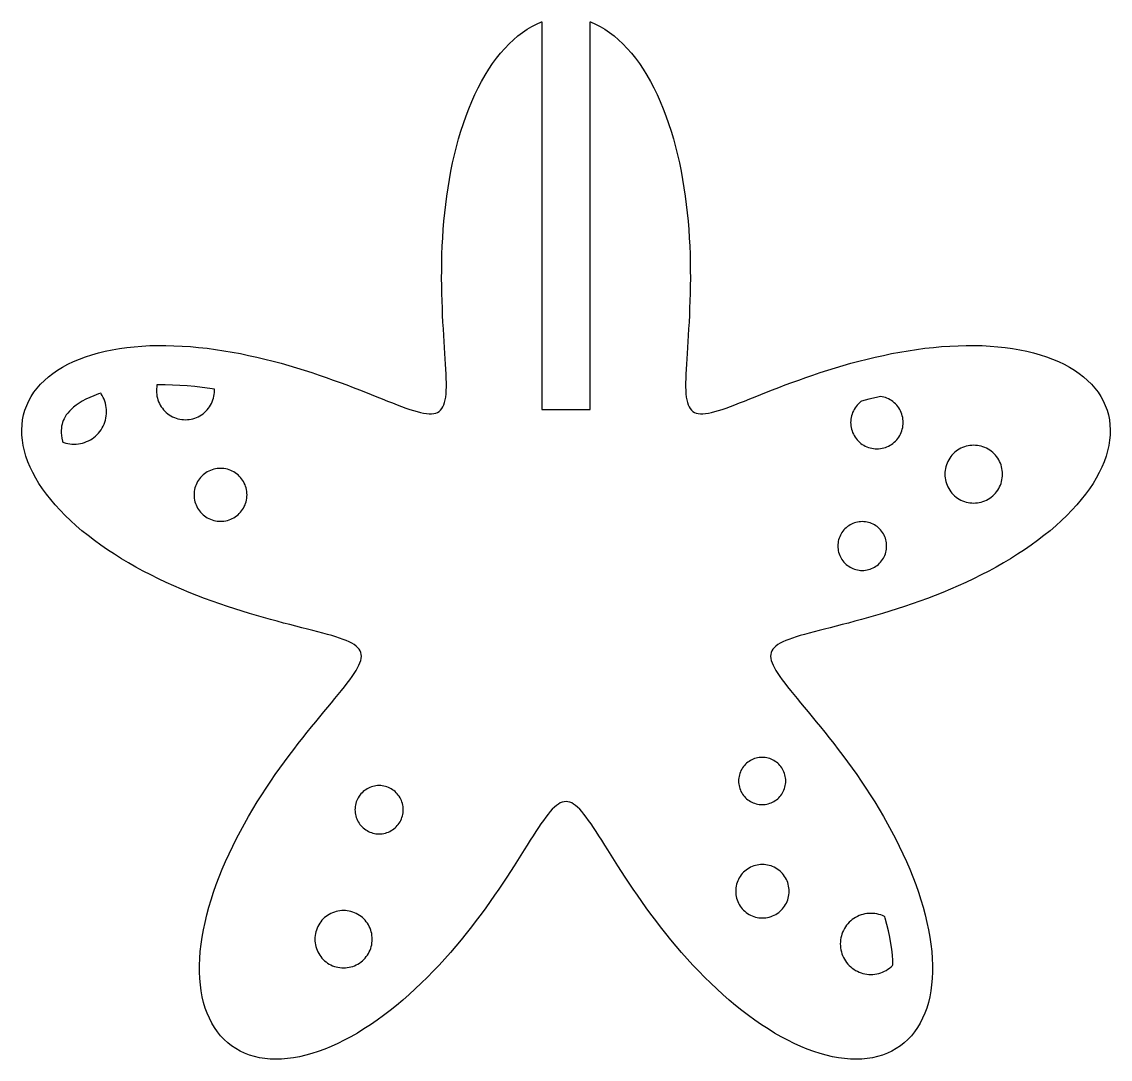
# Model space of a CAD drawing. Header units: millimetres. Extents: x -36 to 112, y -31 to 38.
# Drawn here: x -35.9 to 35.9, y -31.2 to 37.2 of the extents above; entities that cross this region are included whole.
import ezdxf

# ---------------------------------------------------------------- set-up
doc = ezdxf.new("R2010")
doc.units = ezdxf.units.MM
doc.layers.add('CUT', color=1, linetype='Continuous')

msp = doc.modelspace()

# ---------------------------------------------------------------- linework, layer by layer
at = {"layer": 'CUT'}
for points in [[(24.844, -0.434), (24.335, -0.637), (23.827, -0.832), (23.321, -1.018), (22.819, -1.196), (22.321, -1.365), (21.828, -1.526), (21.342, -1.68), (20.864, -1.825), (20.394, -1.964), (19.933, -2.095), (19.483, -2.22), (19.044, -2.338), (18.617, -2.451), (18.202, -2.558), (17.802, -2.661), (17.416, -2.758), (17.045, -2.852), (16.689, -2.943), (16.351, -3.03), (16.029, -3.116), (15.725, -3.199), (15.438, -3.282), (15.171, -3.363), (14.922, -3.445), (14.693, -3.527), (14.483, -3.611), (14.293, -3.696), (14.123, -3.784), (13.973, -3.875), (13.843, -3.969), (13.734, -4.068), (13.645, -4.172), (13.576, -4.281), (13.528, -4.396), (13.5, -4.517), (13.491, -4.645), (13.502, -4.781), (13.532, -4.925), (13.582, -5.078), (13.65, -5.24), (13.736, -5.411), (13.839, -5.591), (13.96, -5.782), (14.097, -5.984), (14.25, -6.196), (14.419, -6.42), (14.602, -6.654), (14.799, -6.901), (15.009, -7.159), (15.232, -7.429), (15.466, -7.711), (15.711, -8.005), (15.966, -8.311), (16.23, -8.63), (16.502, -8.96), (16.781, -9.302), (17.067, -9.656), (17.358, -10.022), (17.653, -10.399), (17.952, -10.787), (18.254, -11.186), (18.557, -11.596), (18.86, -12.015), (19.164, -12.445), (19.466, -12.884), (19.765, -13.332), (20.062, -13.788), (20.354, -14.252), (20.641, -14.723), (20.923, -15.201), (21.197, -15.685), (21.464, -16.175), (21.723, -16.669), (21.972, -17.166), (22.211, -17.668), (22.439, -18.171), (22.656, -18.676), (22.861, -19.182), (23.052, -19.688), (23.23, -20.194), (23.394, -20.698), (23.544, -21.199), (23.678, -21.697), (23.796, -22.19), (23.899, -22.679), (23.985, -23.162), (24.054, -23.638), (24.106, -24.106), (24.141, -24.566), (24.158, -25.017), (24.158, -25.457), (24.14, -25.886), (24.103, -26.304), (24.049, -26.709), (23.977, -27.101), (23.887, -27.479), (23.779, -27.842), (23.653, -28.189), (23.51, -28.52), (23.35, -28.835), (23.173, -29.132), (22.978, -29.411), (22.768, -29.672), (22.541, -29.913), (22.299, -30.136), (22.042, -30.338), (21.77, -30.52), (21.484, -30.682), (21.184, -30.823), (20.871, -30.942), (20.545, -31.041), (20.208, -31.118), (19.859, -31.173), (19.5, -31.207), (19.131, -31.219), (18.752, -31.209), (18.365, -31.178), (17.97, -31.126), (17.568, -31.052), (17.16, -30.957), (16.746, -30.842), (16.327, -30.706), (15.904, -30.551), (15.477, -30.376), (15.048, -30.181), (14.617, -29.968), (14.184, -29.737), (13.751, -29.489), (13.318, -29.224), (12.886, -28.942), (12.455, -28.645), (12.027, -28.334), (11.601, -28.008), (11.179, -27.669), (10.761, -27.319), (10.348, -26.956), (9.939, -26.584), (9.537, -26.201), (9.14, -25.811), (8.75, -25.412), (8.367, -25.007), (7.992, -24.596), (7.624, -24.181), (7.265, -23.762), (6.914, -23.341), (6.572, -22.918), (6.238, -22.494), (5.914, -22.071), (5.599, -21.65), (5.294, -21.232), (4.998, -20.817), (4.711, -20.407), (4.434, -20.003), (4.167, -19.605), (3.909, -19.215), (3.661, -18.834), (3.422, -18.463), (3.192, -18.102), (2.971, -17.753), (2.758, -17.416), (2.554, -17.092), (2.359, -16.782), (2.171, -16.487), (1.99, -16.207), (1.817, -15.944), (1.65, -15.697), (1.489, -15.468), (1.335, -15.256), (1.186, -15.063), (1.041, -14.89), (0.901, -14.735), (0.765, -14.601), (0.632, -14.486), (0.503, -14.392), (0.375, -14.319), (0.249, -14.266), (0.124, -14.235), (0, -14.224), (-0.124, -14.235), (-0.249, -14.266), (-0.375, -14.319), (-0.503, -14.392), (-0.632, -14.486), (-0.765, -14.601), (-0.901, -14.735), (-1.041, -14.89), (-1.186, -15.063), (-1.335, -15.256), (-1.489, -15.468), (-1.65, -15.697), (-1.817, -15.944), (-1.99, -16.207), (-2.171, -16.487), (-2.359, -16.782), (-2.554, -17.092), (-2.758, -17.416), (-2.971, -17.753), (-3.192, -18.102), (-3.422, -18.463), (-3.661, -18.834), (-3.909, -19.215), (-4.167, -19.605), (-4.434, -20.003), (-4.711, -20.407), (-4.998, -20.817), (-5.294, -21.232), (-5.599, -21.65), (-5.914, -22.071), (-6.238, -22.494), (-6.572, -22.918), (-6.914, -23.341), (-7.265, -23.762), (-7.624, -24.181), (-7.992, -24.596), (-8.367, -25.007), (-8.75, -25.412), (-9.14, -25.811), (-9.537, -26.201), (-9.939, -26.584), (-10.348, -26.956), (-10.761, -27.319), (-11.179, -27.669), (-11.601, -28.008), (-12.027, -28.334), (-12.455, -28.645), (-12.886, -28.942), (-13.318, -29.224), (-13.751, -29.489), (-14.184, -29.737), (-14.617, -29.968), (-15.048, -30.181), (-15.477, -30.376), (-15.904, -30.551), (-16.327, -30.706), (-16.746, -30.842), (-17.16, -30.957), (-17.568, -31.052), (-17.97, -31.126), (-18.365, -31.178), (-18.752, -31.209), (-19.131, -31.219), (-19.5, -31.207), (-19.859, -31.173), (-20.208, -31.118), (-20.545, -31.041), (-20.871, -30.942), (-21.184, -30.823), (-21.484, -30.682), (-21.77, -30.52), (-22.042, -30.338), (-22.299, -30.136), (-22.541, -29.913), (-22.768, -29.672), (-22.978, -29.411), (-23.173, -29.132), (-23.35, -28.835), (-23.51, -28.52), (-23.653, -28.189), (-23.779, -27.842), (-23.887, -27.479), (-23.977, -27.101), (-24.049, -26.709), (-24.103, -26.304), (-24.14, -25.886), (-24.158, -25.457), (-24.158, -25.017), (-24.141, -24.566), (-24.106, -24.106), (-24.054, -23.638), (-23.985, -23.162), (-23.899, -22.679), (-23.796, -22.19), (-23.678, -21.697), (-23.544, -21.199), (-23.394, -20.698), (-23.23, -20.194), (-23.052, -19.688), (-22.861, -19.182), (-22.656, -18.676), (-22.439, -18.171), (-22.211, -17.668), (-21.972, -17.166), (-21.723, -16.669), (-21.464, -16.175), (-21.197, -15.685), (-20.923, -15.201), (-20.641, -14.723), (-20.354, -14.252), (-20.062, -13.788), (-19.765, -13.332), (-19.466, -12.884), (-19.164, -12.445), (-18.86, -12.015), (-18.557, -11.596), (-18.254, -11.186), (-17.952, -10.787), (-17.653, -10.399), (-17.358, -10.022), (-17.067, -9.656), (-16.781, -9.302), (-16.502, -8.96), (-16.23, -8.63), (-15.966, -8.311), (-15.711, -8.005), (-15.466, -7.711), (-15.232, -7.429), (-15.009, -7.159), (-14.799, -6.901), (-14.602, -6.654), (-14.419, -6.42), (-14.25, -6.196), (-14.097, -5.984), (-13.96, -5.782), (-13.839, -5.591), (-13.736, -5.411), (-13.65, -5.24), (-13.582, -5.078), (-13.532, -4.925), (-13.502, -4.781), (-13.491, -4.645), (-13.5, -4.517), (-13.528, -4.396), (-13.576, -4.281), (-13.645, -4.172), (-13.734, -4.068), (-13.843, -3.969), (-13.973, -3.875), (-14.123, -3.784), (-14.293, -3.696), (-14.483, -3.611), (-14.693, -3.527), (-14.922, -3.445), (-15.171, -3.363), (-15.438, -3.282), (-15.725, -3.199), (-16.029, -3.116), (-16.351, -3.03), (-16.689, -2.943), (-17.045, -2.852), (-17.416, -2.758), (-17.802, -2.661), (-18.202, -2.558), (-18.617, -2.451), (-19.044, -2.338), (-19.483, -2.22), (-19.933, -2.095), (-20.394, -1.964), (-20.864, -1.825), (-21.342, -1.68), (-21.828, -1.526), (-22.321, -1.365), (-22.819, -1.196), (-23.321, -1.018), (-23.827, -0.832), (-24.335, -0.637), (-24.844, -0.434), (-25.353, -0.221), (-25.862, 0), (-26.369, 0.23), (-26.872, 0.469), (-27.372, 0.717), (-27.866, 0.973), (-28.354, 1.238), (-28.835, 1.511), (-29.307, 1.792), (-29.77, 2.082), (-30.222, 2.379), (-30.663, 2.683), (-31.092, 2.994), (-31.507, 3.312), (-31.909, 3.636), (-32.295, 3.965), (-32.665, 4.3), (-33.018, 4.64), (-33.354, 4.985), (-33.672, 5.333), (-33.97, 5.685), (-34.249, 6.039), (-34.507, 6.396), (-34.745, 6.754), (-34.961, 7.113), (-35.155, 7.473), (-35.327, 7.832), (-35.476, 8.19), (-35.602, 8.547), (-35.705, 8.902), (-35.784, 9.254), (-35.839, 9.603), (-35.87, 9.948), (-35.877, 10.288), (-35.86, 10.622), (-35.819, 10.951), (-35.754, 11.273), (-35.665, 11.588), (-35.552, 11.895), (-35.415, 12.194), (-35.255, 12.485), (-35.072, 12.765), (-34.867, 13.036), (-34.639, 13.297), (-34.389, 13.546), (-34.119, 13.785), (-33.827, 14.012), (-33.515, 14.226), (-33.184, 14.429), (-32.834, 14.618), (-32.465, 14.795), (-32.079, 14.959), (-31.676, 15.109), (-31.258, 15.245), (-30.824, 15.368), (-30.376, 15.477), (-29.914, 15.572), (-29.44, 15.653), (-28.954, 15.721), (-28.458, 15.774), (-27.952, 15.814), (-27.437, 15.841), (-26.914, 15.853), (-26.384, 15.853), (-25.848, 15.84), (-25.308, 15.814), (-24.763, 15.776), (-24.216, 15.726), (-23.666, 15.665), (-23.116, 15.592), (-22.566, 15.509), (-22.016, 15.416), (-21.468, 15.313), (-20.923, 15.201), (-20.381, 15.081), (-19.844, 14.954), (-19.313, 14.819), (-18.787, 14.678), (-18.269, 14.531), (-17.758, 14.38), (-17.255, 14.224), (-16.762, 14.065), (-16.279, 13.904), (-15.806, 13.74), (-15.345, 13.576), (-14.895, 13.411), (-14.457, 13.248), (-14.032, 13.085), (-13.621, 12.925), (-13.222, 12.769), (-12.838, 12.616), (-12.468, 12.468), (-12.113, 12.326), (-11.772, 12.191), (-11.447, 12.062), (-11.136, 11.942), (-10.841, 11.831), (-10.561, 11.729), (-10.297, 11.638), (-10.047, 11.558), (-9.813, 11.49), (-9.594, 11.434), (-9.39, 11.391), (-9.201, 11.362), (-9.026, 11.348), (-8.866, 11.348), (-8.72, 11.364), (-8.587, 11.395), (-8.467, 11.443), (-8.361, 11.508), (-8.266, 11.589), (-8.184, 11.688), (-8.113, 11.805), (-8.053, 11.939), (-8.003, 12.091), (-7.963, 12.262), (-7.932, 12.451), (-7.91, 12.658), (-7.895, 12.883), (-7.888, 13.127), (-7.887, 13.389), (-7.892, 13.669), (-7.902, 13.966), (-7.916, 14.282), (-7.935, 14.614), (-7.956, 14.963), (-7.98, 15.329), (-8.005, 15.711), (-8.031, 16.108), (-8.058, 16.521), (-8.084, 16.948), (-8.109, 17.389), (-8.132, 17.843), (-8.152, 18.31), (-8.17, 18.789), (-8.183, 19.279), (-8.193, 19.779), (-8.197, 20.288), (-8.196, 20.806), (-8.189, 21.332), (-8.175, 21.865), (-8.154, 22.403), (-8.126, 22.947), (-8.09, 23.494), (-8.045, 24.044), (-7.992, 24.596), (-7.93, 25.149), (-7.858, 25.702), (-7.777, 26.254), (-7.686, 26.803), (-7.584, 27.349), (-7.473, 27.89), (-7.352, 28.426), (-7.22, 28.956), (-7.077, 29.478), (-6.924, 29.992), (-6.761, 30.495), (-6.587, 30.989), (-6.403, 31.47), (-6.208, 31.94), (-6.004, 32.395), (-5.79, 32.836), (-5.566, 33.262), (-5.333, 33.672), (-5.091, 34.064), (-4.84, 34.439), (-4.581, 34.795), (-4.314, 35.131), (-4.039, 35.448), (-3.757, 35.744), (-3.468, 36.018), (-3.173, 36.271), (-2.873, 36.501), (-2.567, 36.709), (-2.256, 36.892), (-1.942, 37.053), (-1.624, 37.189), (-1.587, 37.201), (-1.587, 11.638), (1.587, 11.638), (1.587, 37.201), (1.624, 37.189), (1.942, 37.053), (2.256, 36.892), (2.567, 36.709), (2.873, 36.501), (3.173, 36.271), (3.468, 36.018), (3.757, 35.744), (4.039, 35.448), (4.314, 35.131), (4.581, 34.795), (4.84, 34.439), (5.091, 34.064), (5.333, 33.672), (5.566, 33.262), (5.79, 32.836), (6.004, 32.395), (6.208, 31.94), (6.403, 31.47), (6.587, 30.989), (6.761, 30.495), (6.924, 29.992), (7.077, 29.478), (7.22, 28.956), (7.352, 28.426), (7.473, 27.89), (7.584, 27.349), (7.686, 26.803), (7.777, 26.254), (7.858, 25.702), (7.93, 25.149), (7.992, 24.596), (8.045, 24.044), (8.09, 23.494), (8.126, 22.947), (8.154, 22.403), (8.175, 21.865), (8.189, 21.332), (8.196, 20.806), (8.197, 20.288), (8.193, 19.779), (8.183, 19.279), (8.17, 18.789), (8.152, 18.31), (8.132, 17.843), (8.109, 17.389), (8.084, 16.948), (8.058, 16.521), (8.031, 16.108), (8.005, 15.711), (7.98, 15.329), (7.956, 14.963), (7.935, 14.614), (7.916, 14.282), (7.902, 13.966), (7.892, 13.669), (7.887, 13.389), (7.888, 13.127), (7.895, 12.883), (7.91, 12.658), (7.932, 12.451), (7.963, 12.262), (8.003, 12.091), (8.053, 11.939), (8.113, 11.805), (8.184, 11.688), (8.266, 11.589), (8.361, 11.508), (8.467, 11.443), (8.587, 11.395), (8.72, 11.364), (8.866, 11.348), (9.026, 11.348), (9.201, 11.362), (9.39, 11.391), (9.594, 11.434), (9.813, 11.49), (10.047, 11.558), (10.297, 11.638), (10.561, 11.729), (10.841, 11.831), (11.136, 11.942), (11.447, 12.062), (11.772, 12.191), (12.113, 12.326), (12.468, 12.468), (12.838, 12.616), (13.222, 12.769), (13.621, 12.925), (14.032, 13.085), (14.457, 13.248), (14.895, 13.411), (15.345, 13.576), (15.806, 13.74), (16.279, 13.904), (16.762, 14.065), (17.255, 14.224), (17.758, 14.38), (18.269, 14.531), (18.787, 14.678), (19.313, 14.819), (19.844, 14.954), (20.381, 15.081), (20.923, 15.201), (21.468, 15.313), (22.016, 15.416), (22.566, 15.509), (23.116, 15.592), (23.666, 15.665), (24.216, 15.726), (24.763, 15.776), (25.308, 15.814), (25.848, 15.84), (26.384, 15.853), (26.914, 15.853), (27.437, 15.841), (27.952, 15.814), (28.458, 15.774), (28.954, 15.721), (29.44, 15.653), (29.914, 15.572), (30.376, 15.477), (30.824, 15.368), (31.258, 15.245), (31.676, 15.109), (32.079, 14.959), (32.465, 14.795), (32.834, 14.618), (33.184, 14.429), (33.515, 14.226), (33.827, 14.012), (34.119, 13.785), (34.389, 13.546), (34.639, 13.297), (34.867, 13.036), (35.072, 12.765), (35.255, 12.485), (35.415, 12.194), (35.552, 11.895), (35.665, 11.588), (35.754, 11.273), (35.819, 10.951), (35.86, 10.622), (35.877, 10.288), (35.87, 9.948), (35.839, 9.603), (35.784, 9.254), (35.705, 8.902), (35.602, 8.547), (35.476, 8.19), (35.327, 7.832), (35.155, 7.473), (34.961, 7.113), (34.745, 6.754), (34.507, 6.396), (34.249, 6.039), (33.97, 5.685), (33.672, 5.333), (33.354, 4.985), (33.018, 4.64), (32.665, 4.3), (32.295, 3.965), (31.909, 3.636), (31.507, 3.312), (31.092, 2.994), (30.663, 2.683), (30.222, 2.379), (29.77, 2.082), (29.307, 1.792), (28.835, 1.511), (28.354, 1.238), (27.866, 0.973), (27.372, 0.717), (26.872, 0.469), (26.369, 0.23), (25.862, 0), (25.353, -0.221), (24.844, -0.434)], [(-23.209, 12.5), (-23.188, 12.624), (-23.176, 12.749), (-23.172, 12.874), (-23.175, 12.971), (-23.48, 13.017), (-23.981, 13.083), (-24.479, 13.139), (-24.972, 13.184), (-25.461, 13.218), (-25.942, 13.241), (-26.417, 13.253), (-26.882, 13.253), (-26.963, 13.251), (-26.964, 13.247), (-26.984, 13.124), (-26.997, 12.999), (-27.001, 12.874), (-26.997, 12.749), (-26.984, 12.624), (-26.964, 12.5), (-26.936, 12.378), (-26.899, 12.259), (-26.855, 12.141), (-26.803, 12.027), (-26.744, 11.917), (-26.678, 11.81), (-26.605, 11.709), (-26.526, 11.612), (-26.44, 11.52), (-26.349, 11.435), (-26.252, 11.355), (-26.15, 11.282), (-26.044, 11.216), (-25.933, 11.157), (-25.819, 11.105), (-25.702, 11.061), (-25.582, 11.025), (-25.46, 10.996), (-25.336, 10.976), (-25.212, 10.964), (-25.086, 10.96), (-24.961, 10.964), (-24.837, 10.976), (-24.713, 10.996), (-24.591, 11.025), (-24.471, 11.061), (-24.354, 11.105), (-24.24, 11.157), (-24.129, 11.216), (-24.023, 11.282), (-23.921, 11.355), (-23.824, 11.435), (-23.733, 11.52), (-23.647, 11.612), (-23.568, 11.709), (-23.495, 11.81), (-23.429, 11.917), (-23.37, 12.027), (-23.318, 12.141), (-23.274, 12.259), (-23.237, 12.378), (-23.209, 12.5)], [(-30.361, 10.931), (-30.33, 11.068), (-30.307, 11.206), (-30.293, 11.345), (-30.289, 11.485), (-30.293, 11.625), (-30.307, 11.764), (-30.33, 11.902), (-30.361, 12.038), (-30.402, 12.172), (-30.451, 12.303), (-30.509, 12.43), (-30.575, 12.554), (-30.649, 12.672), (-30.67, 12.702), (-30.819, 12.654), (-31.117, 12.542), (-31.395, 12.425), (-31.652, 12.302), (-31.886, 12.175), (-32.099, 12.045), (-32.29, 11.913), (-32.46, 11.781), (-32.609, 11.65), (-32.739, 11.52), (-32.85, 11.393), (-32.945, 11.268), (-33.024, 11.146), (-33.091, 11.025), (-33.146, 10.905), (-33.19, 10.784), (-33.225, 10.66), (-33.251, 10.531), (-33.269, 10.394), (-33.276, 10.248), (-33.273, 10.092), (-33.258, 9.923), (-33.229, 9.742), (-33.185, 9.548), (-33.166, 9.48), (-33.113, 9.46), (-32.98, 9.42), (-32.843, 9.388), (-32.705, 9.365), (-32.566, 9.352), (-32.426, 9.347), (-32.286, 9.352), (-32.147, 9.365), (-32.009, 9.388), (-31.873, 9.42), (-31.739, 9.46), (-31.608, 9.51), (-31.481, 9.567), (-31.357, 9.633), (-31.239, 9.707), (-31.125, 9.789), (-31.017, 9.878), (-30.915, 9.973), (-30.819, 10.075), (-30.73, 10.183), (-30.649, 10.297), (-30.575, 10.416), (-30.509, 10.539), (-30.451, 10.667), (-30.402, 10.798), (-30.361, 10.931)], [(22.172, 10.324), (22.197, 10.435), (22.216, 10.547), (22.227, 10.66), (22.231, 10.773), (22.227, 10.886), (22.216, 10.999), (22.197, 11.111), (22.172, 11.221), (22.139, 11.33), (22.099, 11.436), (22.052, 11.539), (21.998, 11.639), (21.939, 11.736), (21.872, 11.828), (21.801, 11.916), (21.723, 11.998), (21.64, 12.076), (21.553, 12.148), (21.46, 12.214), (21.364, 12.274), (21.264, 12.327), (21.161, 12.374), (21.055, 12.414), (20.946, 12.447), (20.836, 12.473), (20.726, 12.491), (20.464, 12.429), (19.969, 12.303), (19.478, 12.171), (19.474, 12.17), (19.443, 12.148), (19.355, 12.076), (19.272, 11.998), (19.195, 11.916), (19.123, 11.828), (19.057, 11.736), (18.997, 11.639), (18.943, 11.539), (18.897, 11.436), (18.857, 11.33), (18.824, 11.221), (18.798, 11.111), (18.78, 10.999), (18.768, 10.886), (18.765, 10.773), (18.768, 10.66), (18.78, 10.547), (18.798, 10.435), (18.824, 10.324), (18.857, 10.216), (18.897, 10.11), (18.943, 10.007), (18.997, 9.907), (19.057, 9.81), (19.123, 9.718), (19.195, 9.63), (19.272, 9.548), (19.355, 9.47), (19.443, 9.398), (19.535, 9.332), (19.631, 9.272), (19.731, 9.219), (19.834, 9.172), (19.941, 9.132), (20.049, 9.099), (20.16, 9.073), (20.271, 9.055), (20.384, 9.044), (20.498, 9.04), (20.611, 9.044), (20.724, 9.055), (20.836, 9.073), (20.946, 9.099), (21.055, 9.132), (21.161, 9.172), (21.264, 9.219), (21.364, 9.272), (21.46, 9.332), (21.553, 9.398), (21.64, 9.47), (21.723, 9.548), (21.801, 9.63), (21.872, 9.718), (21.939, 9.81), (21.998, 9.907), (22.052, 10.007), (22.099, 10.11), (22.139, 10.216), (22.172, 10.324)], [(28.714, 6.873), (28.742, 6.994), (28.762, 7.117), (28.775, 7.241), (28.779, 7.366), (28.775, 7.49), (28.762, 7.614), (28.742, 7.737), (28.714, 7.858), (28.678, 7.977), (28.634, 8.094), (28.582, 8.207), (28.524, 8.317), (28.458, 8.423), (28.386, 8.524), (28.307, 8.62), (28.221, 8.711), (28.131, 8.796), (28.034, 8.875), (27.933, 8.948), (27.827, 9.013), (27.718, 9.072), (27.604, 9.123), (27.488, 9.167), (27.369, 9.203), (27.247, 9.232), (27.124, 9.252), (27.001, 9.264), (26.876, 9.268), (26.752, 9.264), (26.628, 9.252), (26.505, 9.232), (26.384, 9.203), (26.265, 9.167), (26.148, 9.123), (26.035, 9.072), (25.925, 9.013), (25.819, 8.948), (25.718, 8.875), (25.622, 8.796), (25.531, 8.711), (25.446, 8.62), (25.367, 8.524), (25.294, 8.423), (25.229, 8.317), (25.17, 8.207), (25.118, 8.094), (25.075, 7.977), (25.038, 7.858), (25.01, 7.737), (24.99, 7.614), (24.978, 7.49), (24.974, 7.366), (24.978, 7.241), (24.99, 7.117), (25.01, 6.994), (25.038, 6.873), (25.075, 6.754), (25.118, 6.638), (25.17, 6.524), (25.229, 6.414), (25.294, 6.309), (25.367, 6.207), (25.446, 6.111), (25.531, 6.02), (25.622, 5.935), (25.718, 5.856), (25.819, 5.784), (25.925, 5.718), (26.035, 5.659), (26.148, 5.608), (26.265, 5.564), (26.384, 5.528), (26.505, 5.5), (26.628, 5.479), (26.752, 5.467), (26.876, 5.463), (27.001, 5.467), (27.124, 5.479), (27.247, 5.5), (27.369, 5.528), (27.488, 5.564), (27.604, 5.608), (27.718, 5.659), (27.827, 5.718), (27.933, 5.784), (28.034, 5.856), (28.131, 5.935), (28.221, 6.02), (28.307, 6.111), (28.386, 6.207), (28.458, 6.309), (28.524, 6.414), (28.582, 6.524), (28.634, 6.638), (28.678, 6.754), (28.714, 6.873)], [(-21.087, 5.551), (-21.061, 5.662), (-21.042, 5.775), (-21.031, 5.889), (-21.027, 6.003), (-21.031, 6.117), (-21.042, 6.231), (-21.061, 6.344), (-21.087, 6.455), (-21.12, 6.565), (-21.16, 6.672), (-21.207, 6.776), (-21.261, 6.877), (-21.321, 6.974), (-21.388, 7.067), (-21.461, 7.155), (-21.539, 7.239), (-21.622, 7.317), (-21.711, 7.389), (-21.803, 7.456), (-21.901, 7.516), (-22.001, 7.57), (-22.106, 7.617), (-22.213, 7.658), (-22.322, 7.691), (-22.433, 7.717), (-22.546, 7.735), (-22.66, 7.747), (-22.774, 7.75), (-22.888, 7.747), (-23.002, 7.735), (-23.115, 7.717), (-23.226, 7.691), (-23.336, 7.658), (-23.443, 7.617), (-23.547, 7.57), (-23.648, 7.516), (-23.745, 7.456), (-23.838, 7.389), (-23.926, 7.317), (-24.01, 7.239), (-24.088, 7.155), (-24.16, 7.067), (-24.227, 6.974), (-24.287, 6.877), (-24.341, 6.776), (-24.388, 6.672), (-24.429, 6.565), (-24.462, 6.455), (-24.488, 6.344), (-24.506, 6.231), (-24.518, 6.117), (-24.521, 6.003), (-24.518, 5.889), (-24.506, 5.775), (-24.488, 5.662), (-24.462, 5.551), (-24.429, 5.442), (-24.388, 5.335), (-24.341, 5.23), (-24.287, 5.13), (-24.227, 5.033), (-24.16, 4.94), (-24.088, 4.851), (-24.01, 4.768), (-23.926, 4.69), (-23.838, 4.617), (-23.745, 4.55), (-23.648, 4.49), (-23.547, 4.436), (-23.443, 4.389), (-23.336, 4.349), (-23.226, 4.316), (-23.115, 4.29), (-23.002, 4.271), (-22.888, 4.26), (-22.774, 4.256), (-22.66, 4.26), (-22.546, 4.271), (-22.433, 4.29), (-22.322, 4.316), (-22.213, 4.349), (-22.106, 4.389), (-22.001, 4.436), (-21.901, 4.49), (-21.803, 4.55), (-21.711, 4.617), (-21.622, 4.69), (-21.539, 4.768), (-21.461, 4.851), (-21.388, 4.94), (-21.321, 5.033), (-21.261, 5.13), (-21.207, 5.23), (-21.16, 5.335), (-21.12, 5.442), (-21.087, 5.551)], [(21.107, 2.314), (21.124, 2.418), (21.134, 2.522), (21.138, 2.628), (21.134, 2.733), (21.124, 2.838), (21.107, 2.941), (21.083, 3.044), (21.052, 3.145), (21.015, 3.243), (20.972, 3.339), (20.922, 3.432), (20.867, 3.521), (20.805, 3.607), (20.739, 3.688), (20.667, 3.765), (20.59, 3.837), (20.508, 3.904), (20.423, 3.965), (20.333, 4.021), (20.241, 4.07), (20.145, 4.114), (20.046, 4.151), (19.945, 4.181), (19.843, 4.205), (19.739, 4.223), (19.634, 4.233), (19.529, 4.236), (19.424, 4.233), (19.319, 4.223), (19.215, 4.205), (19.113, 4.181), (19.012, 4.151), (18.913, 4.114), (18.818, 4.07), (18.725, 4.021), (18.635, 3.965), (18.55, 3.904), (18.468, 3.837), (18.392, 3.765), (18.32, 3.688), (18.253, 3.607), (18.192, 3.521), (18.136, 3.432), (18.086, 3.339), (18.043, 3.243), (18.006, 3.145), (17.975, 3.044), (17.951, 2.941), (17.934, 2.838), (17.924, 2.733), (17.92, 2.628), (17.924, 2.522), (17.934, 2.418), (17.951, 2.314), (17.975, 2.211), (18.006, 2.111), (18.043, 2.012), (18.086, 1.916), (18.136, 1.823), (18.192, 1.734), (18.253, 1.648), (18.32, 1.567), (18.392, 1.49), (18.468, 1.418), (18.55, 1.351), (18.635, 1.29), (18.725, 1.234), (18.818, 1.185), (18.913, 1.141), (19.012, 1.104), (19.113, 1.074), (19.215, 1.05), (19.319, 1.033), (19.424, 1.022), (19.529, 1.019), (19.634, 1.022), (19.739, 1.033), (19.843, 1.05), (19.945, 1.074), (20.046, 1.104), (20.145, 1.141), (20.241, 1.185), (20.333, 1.234), (20.423, 1.29), (20.508, 1.351), (20.59, 1.418), (20.667, 1.49), (20.739, 1.567), (20.805, 1.648), (20.867, 1.734), (20.922, 1.823), (20.972, 1.916), (21.015, 2.012), (21.052, 2.111), (21.083, 2.211), (21.107, 2.314)], [(14.458, -13.172), (14.474, -13.072), (14.484, -12.97), (14.487, -12.868), (14.484, -12.767), (14.474, -12.665), (14.458, -12.565), (14.434, -12.466), (14.405, -12.368), (14.369, -12.273), (14.327, -12.18), (14.279, -12.09), (14.225, -12.004), (14.166, -11.921), (14.101, -11.843), (14.032, -11.768), (13.957, -11.699), (13.879, -11.634), (13.796, -11.575), (13.709, -11.521), (13.62, -11.473), (13.527, -11.431), (13.432, -11.395), (13.334, -11.365), (13.235, -11.342), (13.135, -11.326), (13.033, -11.316), (12.931, -11.312), (12.83, -11.316), (12.728, -11.326), (12.628, -11.342), (12.529, -11.365), (12.431, -11.395), (12.336, -11.431), (12.243, -11.473), (12.153, -11.521), (12.067, -11.575), (11.984, -11.634), (11.905, -11.699), (11.831, -11.768), (11.762, -11.843), (11.697, -11.921), (11.638, -12.004), (11.584, -12.09), (11.536, -12.18), (11.494, -12.273), (11.458, -12.368), (11.428, -12.466), (11.405, -12.565), (11.389, -12.665), (11.379, -12.767), (11.375, -12.868), (11.379, -12.97), (11.389, -13.072), (11.405, -13.172), (11.428, -13.271), (11.458, -13.369), (11.494, -13.464), (11.536, -13.557), (11.584, -13.647), (11.638, -13.733), (11.697, -13.816), (11.762, -13.894), (11.831, -13.969), (11.905, -14.038), (11.984, -14.103), (12.067, -14.162), (12.153, -14.216), (12.243, -14.264), (12.336, -14.306), (12.431, -14.342), (12.529, -14.372), (12.628, -14.395), (12.728, -14.411), (12.83, -14.421), (12.931, -14.425), (13.033, -14.421), (13.135, -14.411), (13.235, -14.395), (13.334, -14.372), (13.432, -14.342), (13.527, -14.306), (13.62, -14.264), (13.709, -14.216), (13.796, -14.162), (13.879, -14.103), (13.957, -14.038), (14.032, -13.969), (14.101, -13.894), (14.166, -13.816), (14.225, -13.733), (14.279, -13.647), (14.327, -13.557), (14.369, -13.464), (14.405, -13.369), (14.434, -13.271), (14.458, -13.172)], [(-10.76, -15.075), (-10.743, -14.972), (-10.733, -14.869), (-10.729, -14.765), (-10.733, -14.661), (-10.743, -14.557), (-10.76, -14.454), (-10.784, -14.353), (-10.814, -14.253), (-10.851, -14.156), (-10.894, -14.061), (-10.943, -13.969), (-10.998, -13.88), (-11.058, -13.796), (-11.124, -13.715), (-11.196, -13.639), (-11.272, -13.568), (-11.352, -13.502), (-11.437, -13.441), (-11.525, -13.386), (-11.617, -13.337), (-11.712, -13.294), (-11.809, -13.257), (-11.909, -13.227), (-12.01, -13.204), (-12.113, -13.187), (-12.217, -13.176), (-12.321, -13.173), (-12.425, -13.176), (-12.529, -13.187), (-12.631, -13.204), (-12.733, -13.227), (-12.833, -13.257), (-12.93, -13.294), (-13.025, -13.337), (-13.117, -13.386), (-13.205, -13.441), (-13.29, -13.502), (-13.37, -13.568), (-13.446, -13.639), (-13.518, -13.715), (-13.584, -13.796), (-13.644, -13.88), (-13.699, -13.969), (-13.748, -14.061), (-13.791, -14.156), (-13.828, -14.253), (-13.858, -14.353), (-13.882, -14.454), (-13.899, -14.557), (-13.909, -14.661), (-13.913, -14.765), (-13.909, -14.869), (-13.899, -14.972), (-13.882, -15.075), (-13.858, -15.177), (-13.828, -15.276), (-13.791, -15.374), (-13.748, -15.469), (-13.699, -15.56), (-13.644, -15.649), (-13.584, -15.734), (-13.518, -15.814), (-13.446, -15.89), (-13.37, -15.961), (-13.29, -16.027), (-13.205, -16.088), (-13.117, -16.143), (-13.025, -16.192), (-12.93, -16.235), (-12.833, -16.272), (-12.733, -16.302), (-12.631, -16.326), (-12.529, -16.343), (-12.425, -16.353), (-12.321, -16.356), (-12.217, -16.353), (-12.113, -16.343), (-12.01, -16.326), (-11.909, -16.302), (-11.809, -16.272), (-11.712, -16.235), (-11.617, -16.192), (-11.525, -16.143), (-11.437, -16.088), (-11.352, -16.027), (-11.272, -15.961), (-11.196, -15.89), (-11.124, -15.814), (-11.058, -15.734), (-10.998, -15.649), (-10.943, -15.56), (-10.894, -15.469), (-10.851, -15.374), (-10.814, -15.276), (-10.784, -15.177), (-10.76, -15.075)], [(14.65, -20.594), (14.676, -20.481), (14.695, -20.368), (14.706, -20.253), (14.71, -20.138), (14.706, -20.023), (14.695, -19.908), (14.676, -19.794), (14.65, -19.682), (14.616, -19.572), (14.576, -19.464), (14.528, -19.359), (14.474, -19.257), (14.413, -19.159), (14.346, -19.066), (14.273, -18.977), (14.194, -18.892), (14.11, -18.814), (14.021, -18.74), (13.927, -18.673), (13.829, -18.613), (13.727, -18.558), (13.622, -18.511), (13.515, -18.47), (13.404, -18.437), (13.292, -18.41), (13.178, -18.392), (13.064, -18.38), (12.948, -18.377), (12.833, -18.38), (12.719, -18.392), (12.605, -18.41), (12.493, -18.437), (12.382, -18.47), (12.274, -18.511), (12.169, -18.558), (12.068, -18.613), (11.97, -18.673), (11.876, -18.74), (11.787, -18.814), (11.703, -18.892), (11.624, -18.977), (11.551, -19.066), (11.484, -19.159), (11.423, -19.257), (11.369, -19.359), (11.321, -19.464), (11.281, -19.572), (11.247, -19.682), (11.221, -19.794), (11.202, -19.908), (11.191, -20.023), (11.187, -20.138), (11.191, -20.253), (11.202, -20.368), (11.221, -20.481), (11.247, -20.594), (11.281, -20.704), (11.321, -20.812), (11.369, -20.917), (11.423, -21.018), (11.484, -21.116), (11.551, -21.21), (11.624, -21.299), (11.703, -21.383), (11.787, -21.462), (11.876, -21.535), (11.97, -21.602), (12.068, -21.663), (12.169, -21.717), (12.274, -21.765), (12.382, -21.805), (12.493, -21.839), (12.605, -21.865), (12.719, -21.884), (12.833, -21.895), (12.948, -21.899), (13.064, -21.895), (13.178, -21.884), (13.292, -21.865), (13.404, -21.839), (13.515, -21.805), (13.622, -21.765), (13.727, -21.717), (13.829, -21.663), (13.927, -21.602), (14.021, -21.535), (14.11, -21.462), (14.194, -21.383), (14.273, -21.299), (14.346, -21.21), (14.413, -21.116), (14.474, -21.018), (14.528, -20.917), (14.576, -20.812), (14.616, -20.704), (14.65, -20.594)], [(-12.81, -23.672), (-12.79, -23.55), (-12.778, -23.427), (-12.774, -23.303), (-12.778, -23.18), (-12.79, -23.057), (-12.81, -22.934), (-12.838, -22.814), (-12.874, -22.696), (-12.918, -22.58), (-12.969, -22.467), (-13.027, -22.358), (-13.093, -22.253), (-13.165, -22.152), (-13.243, -22.057), (-13.328, -21.967), (-13.418, -21.882), (-13.514, -21.803), (-13.614, -21.731), (-13.719, -21.666), (-13.828, -21.608), (-13.941, -21.557), (-14.057, -21.513), (-14.175, -21.477), (-14.296, -21.449), (-14.418, -21.429), (-14.541, -21.417), (-14.664, -21.413), (-14.788, -21.417), (-14.911, -21.429), (-15.033, -21.449), (-15.154, -21.477), (-15.272, -21.513), (-15.388, -21.557), (-15.501, -21.608), (-15.61, -21.666), (-15.715, -21.731), (-15.815, -21.803), (-15.911, -21.882), (-16.001, -21.967), (-16.086, -22.057), (-16.164, -22.152), (-16.236, -22.253), (-16.302, -22.358), (-16.36, -22.467), (-16.411, -22.58), (-16.455, -22.696), (-16.491, -22.814), (-16.519, -22.934), (-16.539, -23.057), (-16.551, -23.18), (-16.555, -23.303), (-16.551, -23.427), (-16.539, -23.55), (-16.519, -23.672), (-16.491, -23.793), (-16.455, -23.911), (-16.411, -24.027), (-16.36, -24.139), (-16.302, -24.249), (-16.236, -24.354), (-16.164, -24.454), (-16.086, -24.55), (-16.001, -24.64), (-15.911, -24.725), (-15.815, -24.803), (-15.715, -24.875), (-15.61, -24.941), (-15.501, -24.999), (-15.388, -25.05), (-15.272, -25.093), (-15.154, -25.129), (-15.033, -25.157), (-14.911, -25.178), (-14.788, -25.19), (-14.664, -25.194), (-14.541, -25.19), (-14.418, -25.178), (-14.296, -25.157), (-14.175, -25.129), (-14.057, -25.093), (-13.941, -25.05), (-13.828, -24.999), (-13.719, -24.941), (-13.614, -24.875), (-13.514, -24.803), (-13.418, -24.725), (-13.328, -24.64), (-13.243, -24.55), (-13.165, -24.454), (-13.093, -24.354), (-13.027, -24.249), (-12.969, -24.139), (-12.918, -24.027), (-12.874, -23.911), (-12.838, -23.793), (-12.81, -23.672)], [(21.218, -25.288), (21.325, -25.211), (21.427, -25.128), (21.524, -25.038), (21.556, -25.003), (21.545, -24.714), (21.517, -24.348), (21.475, -23.969), (21.418, -23.577), (21.346, -23.174), (21.259, -22.761), (21.158, -22.338), (21.042, -21.908), (21.015, -21.818), (20.99, -21.805), (20.87, -21.75), (20.746, -21.704), (20.62, -21.665), (20.491, -21.635), (20.361, -21.614), (20.23, -21.601), (20.098, -21.597), (19.966, -21.601), (19.835, -21.614), (19.705, -21.635), (19.577, -21.665), (19.45, -21.704), (19.327, -21.75), (19.207, -21.805), (19.09, -21.867), (18.978, -21.936), (18.871, -22.013), (18.769, -22.097), (18.673, -22.187), (18.583, -22.283), (18.499, -22.385), (18.422, -22.492), (18.353, -22.604), (18.291, -22.721), (18.236, -22.841), (18.19, -22.964), (18.151, -23.091), (18.121, -23.219), (18.1, -23.349), (18.087, -23.48), (18.083, -23.612), (18.087, -23.744), (18.1, -23.875), (18.121, -24.005), (18.151, -24.134), (18.19, -24.26), (18.236, -24.384), (18.291, -24.504), (18.353, -24.62), (18.422, -24.732), (18.499, -24.839), (18.583, -24.941), (18.673, -25.038), (18.769, -25.128), (18.871, -25.211), (18.978, -25.288), (19.09, -25.358), (19.207, -25.42), (19.327, -25.474), (19.45, -25.521), (19.577, -25.559), (19.705, -25.589), (19.835, -25.611), (19.966, -25.624), (20.098, -25.628), (20.23, -25.624), (20.361, -25.611), (20.491, -25.589), (20.62, -25.559), (20.746, -25.521), (20.87, -25.474), (20.99, -25.42), (21.106, -25.358), (21.218, -25.288)]]:
    msp.add_lwpolyline(points, close=True, dxfattribs=at)

doc.saveas('drawing.dxf')
